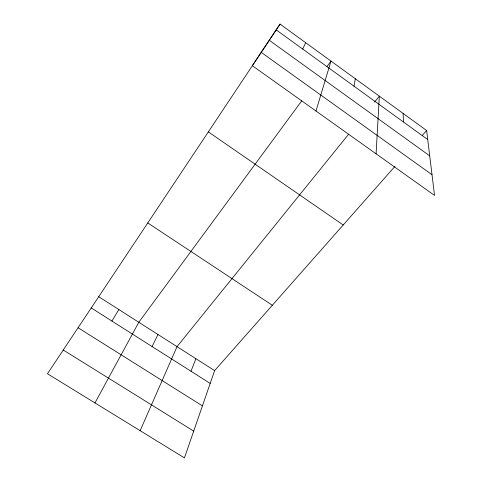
<?xml version="1.0" encoding="UTF-8"?>
<svg xmlns="http://www.w3.org/2000/svg" width="482" height="482" viewBox="0 0 482 482"><rect width="100%" height="100%" fill="white"/><g stroke="black" fill="none" stroke-linecap="round" stroke-linejoin="round"><path stroke-width="0.72" d="M376.081 153.806L379.34 96.177L374.61 102.033M354.041 86.23L355.306 78.729M315.993 111.029L330.995 61.087L327.013 66.504M394.969 166.362L214.611 370.634L184.437 457.9L47.465 373.749L280.042 24.1L426.63 130.501L434.535 195.427L252.315 65.691L280.042 24.1M190.993 371.242L195.897 358.698M140.142 430.685L177.027 346.654L348.631 134.201M302.708 49.068L305.666 42.699M152.095 346.564L157.994 334.514M94.96 402.928L138.804 322.271L301.756 100.828M111.914 321.072L118.861 309.552M422.178 135.544L426.63 130.501M63.256 350.022L193.704 431.107M78.084 327.748L202.428 405.88M91.255 307.962L210.188 383.425M98.744 296.713L214.611 370.634M147.793 222.955L272.318 305.275M208.351 131.899L343.208 224.98M261.208 52.357L432.017 174.719M269.263 40.271L429.721 155.867M276.192 29.872L427.733 139.575M403.115 113.433L403.452 121.994"/></g></svg>
